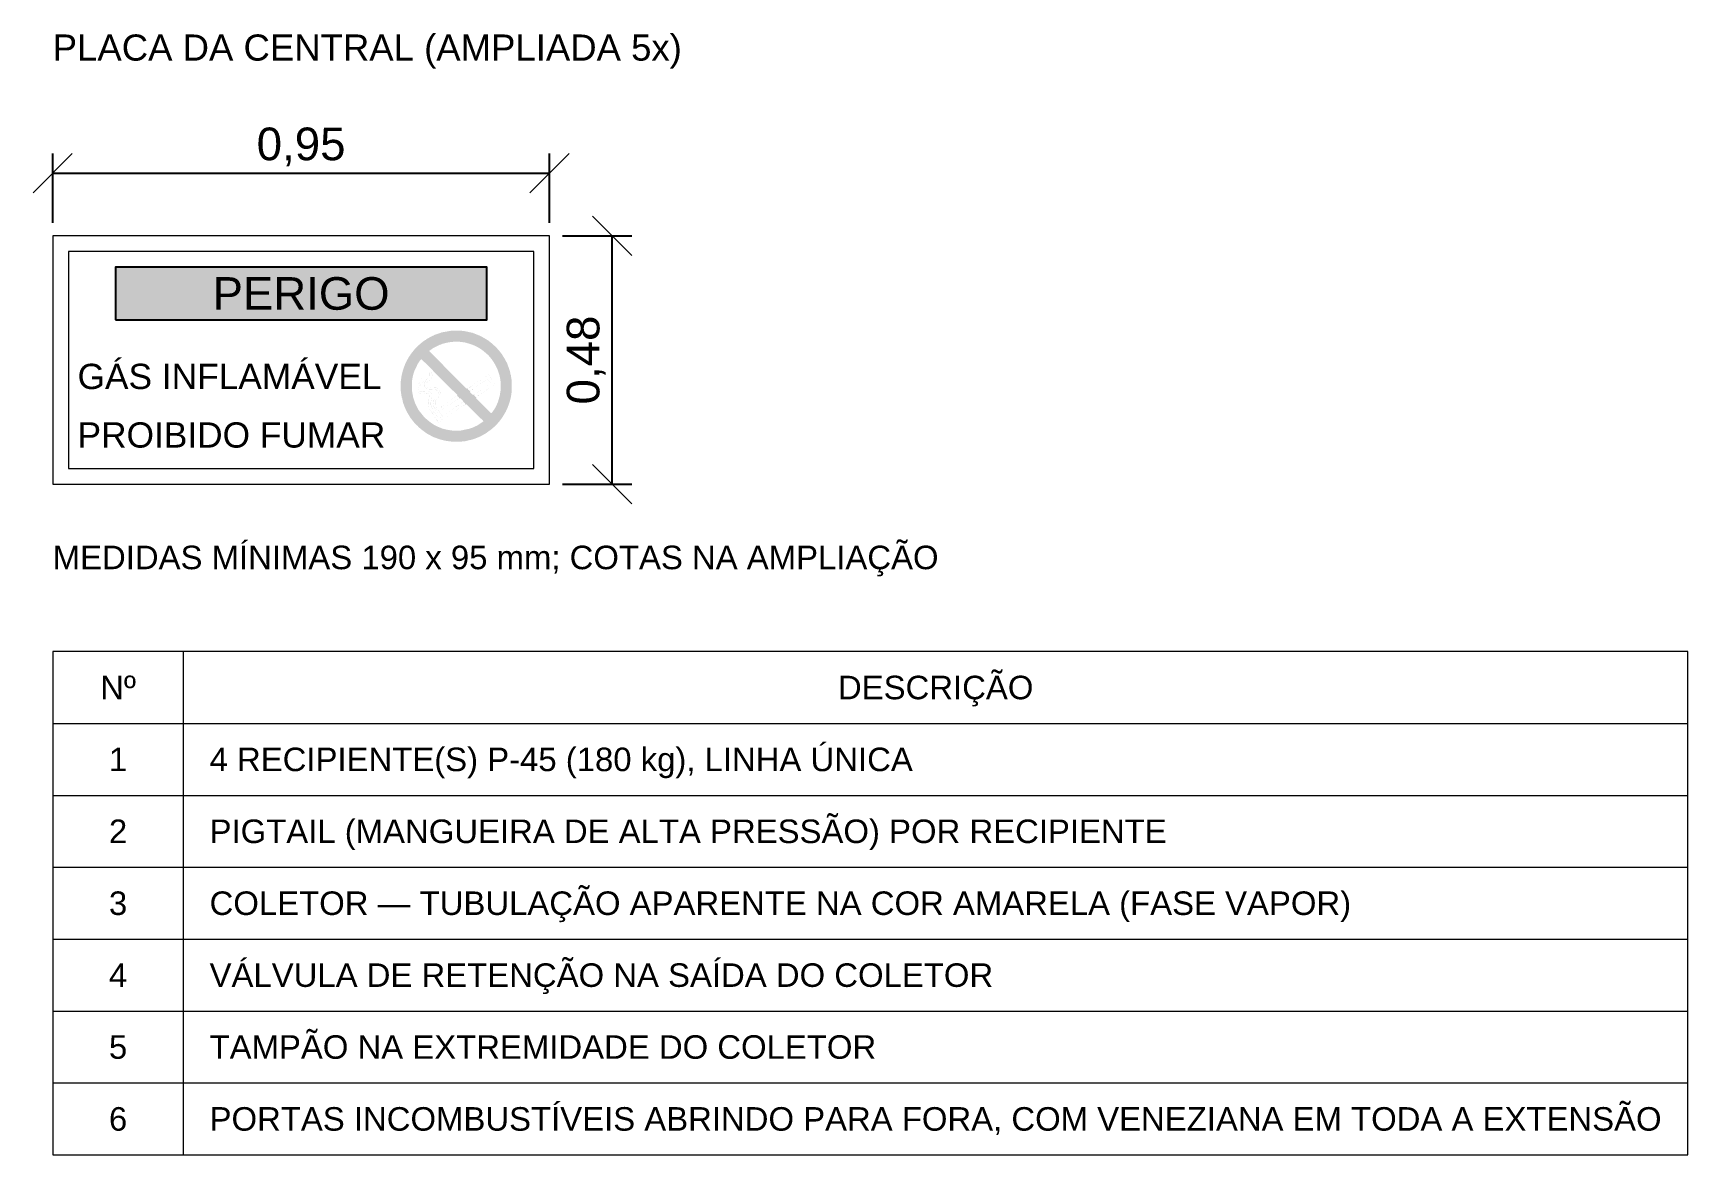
# Model space of a CAD drawing. Header units: metres. Extents: x -2 to 241, y -44 to 80.
# Drawn here: x 237.423 to 240.587, y 0.042 to 2.188 of the extents above; entities that cross this region are included whole.
import ezdxf
from ezdxf.enums import TextEntityAlignment as Align

# ---------------------------------------------------------------- set-up
doc = ezdxf.new("R2010")
doc.units = ezdxf.units.M
doc.header["$LTSCALE"] = 0.1
for name, color, linetype, lineweight in [('DETALHE_COTA', 7, 'Continuous', 13), ('DETALHE_HACH', 8, 'Continuous', 9), ('DETALHE_INC', 1, 'Continuous', 25), ('DETALHE_TEXTO', 7, 'Continuous', 13)]:
    doc.layers.add(name, color=color, linetype=linetype, lineweight=lineweight)
doc.styles.add('COSCIP-TEXTO', font='arial.ttf')
doc.dimstyles.new('COSCIP-25', dxfattribs={"dimtxt": 0.0625, "dimasz": 2.5, "dimexe": 0.0375, "dimexo": 0.025, "dimgap": 0.0187, "dimtad": 1, "dimzin": 0, "dimtxsty": 'COSCIP-TEXTO', "dimtsz": 0.0375, "dimcen": 2.5, "dimclrd": 7, "dimclre": 7, "dimclrt": 7, "dimazin": 3, "dimtfac": 1, "dimtmove": 0, "dimatfit": 3})

# ---------------------------------------------------------------- blocks, each defined once
blk = doc.blocks.new('DETV_PICT_PROIB1')
at = {"true_color": 0xd42c14}
h = blk.add_hatch(color=7, dxfattribs=at)
h.dxf.hatch_style = 1
h.paths.add_polyline_path([(-0.0459, 0.448), (0.0369, 0.4486), (0.0685, 0.445), (0.1291, 0.4319), (0.1937, 0.4062), (0.2091, 0.3979), (0.256, 0.3702), (0.2885, 0.3442), (0.3202, 0.3154), (0.3445, 0.2885), (0.3691, 0.2569), (0.3955, 0.2134), (0.4118, 0.1818), (0.434, 0.1186), (0.4375, 0.0975), (0.4408, 0.0896), (0.4484, 0.0395), (0.4482, -0.0435), (0.4412, -0.0909), (0.4309, -0.1304), (0.4155, -0.1739), (0.4005, -0.2069), (0.3697, -0.2582), (0.3469, -0.2885), (0.32, -0.3188), (0.2885, -0.3472), (0.2373, -0.3847), (0.1937, -0.4091), (0.1607, -0.4228), (0.1304, -0.4336), (0.0672, -0.4485), (0.0343, -0.4513), (-0.0395, -0.4512), (-0.0922, -0.4442), (-0.1331, -0.4337), (-0.1818, -0.4164), (-0.2069, -0.4038), (-0.2442, -0.3834), (-0.2846, -0.3532), (-0.3093, -0.332), (-0.3136, -0.3249), (-0.3215, -0.3205), (-0.3451, -0.2951), (-0.3737, -0.2582), (-0.4045, -0.2067), (-0.4234, -0.1647), (-0.4353, -0.1304), (-0.4415, -0.0988), (-0.4452, -0.0909), (-0.452, -0.0435), (-0.4525, 0.0382), (-0.4449, 0.0883), (-0.4348, 0.1289), (-0.4155, 0.1818), (-0.3993, 0.2134), (-0.381, 0.2451), (-0.3755, 0.249), (-0.3718, 0.2582), (-0.3412, 0.2967), (-0.3083, 0.3302), (-0.2767, 0.3571), (-0.2556, 0.3723), (-0.249, 0.3747), (-0.2437, 0.3803), (-0.1999, 0.4045), (-0.1858, 0.4099), (-0.1818, 0.4135), (-0.1186, 0.4355)])
h.paths.add_polyline_path([(-0.2859, 0.2175), (-0.2949, 0.2095), (-0.3136, 0.1818), (-0.3433, 0.1186), (-0.3527, 0.087), (-0.3592, 0.0553), (-0.3621, 0.0264), (-0.3619, -0.0343), (-0.3523, -0.0896), (-0.3333, -0.1462), (-0.3092, -0.1937), (-0.2584, -0.2569), (-0.2083, -0.2978), (-0.1805, -0.3161), (-0.1515, -0.3304), (-0.1173, -0.3447), (-0.0804, -0.3542), (-0.0316, -0.3621), (0.0343, -0.3614), (0.1028, -0.3472), (0.1304, -0.3381), (0.1686, -0.3204), (0.2161, -0.289), (0.217, -0.2859), (0.2144, -0.2806), (0.083, -0.1501), (0.0777, -0.1483), (0.0693, -0.1515), (0.0713, -0.1449), (0.0683, -0.1423), (0.0672, -0.1344), (0.0619, -0.1339), (0.0553, -0.1295), (0.0504, -0.1318), (0.054, -0.1278), (0.0548, -0.1212), (0.0316, -0.0983), (0.0211, -0.1004), (0.0215, -0.0949), (0.0153, -0.087), (0.0031, -0.0804), (0.0058, -0.0764), (0.0053, -0.071), (-0.0992, 0.0316), (-0.2486, 0.1831)], flags=16)
h.paths.add_polyline_path([(-0.0369, 0.3585), (-0.0791, 0.3517), (-0.1186, 0.3416), (-0.1225, 0.3384), (-0.1383, 0.3334), (-0.1889, 0.3083), (-0.2199, 0.2859), (-0.2204, 0.2819), (0.0743, -0.0145), (0.083, -0.0217), (0.0949, -0.019), (0.0922, -0.0264), (0.0988, -0.0335), (0.1034, -0.0343), (0.1041, -0.0396), (0.113, -0.0382), (0.1082, -0.0474), (0.127, -0.0672), (0.1344, -0.0719), (0.1466, -0.0672), (0.1411, -0.0751), (0.1517, -0.083), (0.1542, -0.0886), (0.1625, -0.0883), (0.1586, -0.0949), (0.159, -0.0988), (0.2793, -0.2197), (0.2846, -0.2202), (0.3083, -0.1871), (0.3215, -0.1633), (0.3363, -0.1291), (0.3504, -0.0817), (0.3581, -0.0343), (0.3583, 0.029), (0.3554, 0.0553), (0.3483, 0.0896), (0.3331, 0.1344), (0.3132, 0.1752), (0.2847, 0.2187), (0.2569, 0.2516), (0.2069, 0.2937), (0.1686, 0.3171), (0.1304, 0.335), (0.0738, 0.3524), (0.025, 0.3592)], flags=16)
h.paths.add_polyline_path([(-0.2277, -0.0132), (-0.1647, -0.0116), (-0.1616, -0.0132), (-0.2121, -0.0148)])
h.paths.add_polyline_path([(-0.2301, -0.0303), (-0.1871, -0.0291), (-0.1822, -0.0303), (-0.2148, -0.032)])
h.paths.add_polyline_path([(-0.2281, -0.1238), (-0.2263, -0.1318), (-0.2279, -0.157), (-0.2295, -0.1528)])
h.paths.add_polyline_path([(-0.2109, -0.1238), (-0.2092, -0.1238), (-0.2095, -0.1572), (-0.2117, -0.1528)])
h.paths.add_polyline_path([(-0.2161, 0.108), (-0.2147, 0.0909), (-0.2161, 0.0749), (-0.2182, 0.1054)])
h.paths.add_polyline_path([(-0.1992, 0.1041), (-0.197, 0.087), (-0.1989, 0.0755), (-0.2005, 0.0988)])
h.paths.add_polyline_path([(-0.1703, -0.1318), (-0.1696, -0.1331), (-0.17, -0.153), (-0.1726, -0.1476)])
h.paths.add_polyline_path([(-0.2707, -0.0435), (-0.2569, -0.0432), (-0.2533, -0.0435), (-0.2609, -0.0466), (-0.2714, -0.0456)])
h.paths.add_polyline_path([(0.115, -0.004), (0.118, -0.0053), (0.1133, -0.0092), (0.1067, -0.0133), (0.1022, -0.0132)])
h.paths.add_polyline_path([(-0.1629, -0.2754), (-0.1591, -0.2754), (-0.1521, -0.2859), (-0.1528, -0.2893)])
h.paths.add_polyline_path([(-0.298, 0.0053), (-0.2825, 0.0171), (-0.2951, 0.0062), (-0.3017, -0.0025)])
h.paths.add_polyline_path([(-0.2703, -0.0632), (-0.2622, -0.0605), (-0.2526, -0.0619)])
h.paths.add_polyline_path([(-0.2391, -0.0567), (-0.2338, -0.0593), (-0.2486, -0.0593), (-0.2464, -0.0569)])
h.paths.add_polyline_path([(-0.1247, -0.166), (-0.1217, -0.166), (-0.1247, -0.1713), (-0.1199, -0.1804), (-0.1269, -0.1713)])
h.paths.add_polyline_path([(-0.1889, -0.1344), (-0.1869, -0.1423), (-0.1884, -0.1508), (-0.1898, -0.1449)])
h.paths.add_polyline_path([(-0.2598, 0.0119), (-0.2584, 0.0079), (-0.2582, -0.0039), (-0.2611, 0)])
h.paths.add_polyline_path([(0.1269, -0.025), (0.1375, -0.0224), (0.1304, -0.0282), (0.1259, -0.029)])
h.paths.add_polyline_path([(-0.1799, -0.0303), (-0.166, -0.0295), (-0.1641, -0.0316)])
h.paths.add_polyline_path([(-0.1856, -0.1146), (-0.1838, -0.1146), (-0.1833, -0.1186), (-0.1839, -0.1265), (-0.1858, -0.1273)])
h.paths.add_polyline_path([(0.1815, -0.0738), (0.1836, -0.0751), (0.171, -0.083), (0.1742, -0.0777)])
h.paths.add_polyline_path([(-0.2971, -0.0606), (-0.2938, -0.0603), (-0.2801, -0.0632), (-0.2964, -0.0634)])
h.paths.add_polyline_path([(-0.2176, -0.0738), (-0.2151, -0.0777), (-0.2161, -0.0887), (-0.2174, -0.0881)])
h.paths.add_polyline_path([(-0.1679, -0.1173), (-0.166, -0.1162), (-0.1657, -0.1225), (-0.1686, -0.1298)])
h.paths.add_polyline_path([(-0.2012, -0.2174), (-0.1989, -0.2173), (-0.1924, -0.2308), (-0.1976, -0.2251)])
h.paths.add_polyline_path([(0.2418, 0.0817), (0.2525, 0.087), (0.2383, 0.0777)])
h.paths.add_polyline_path([(-0.1681, -0.2306), (-0.1581, -0.2423), (-0.1581, -0.2447), (-0.1634, -0.2398)])
h.paths.add_polyline_path([(0.0098, -0.1054), (0.0134, -0.1054), (0.0081, -0.1107), (0.004, -0.1115)])
h.paths.add_polyline_path([(-0.2062, -0.108), (-0.2053, -0.1173), (-0.2069, -0.1208), (-0.2079, -0.112)])
h.paths.add_polyline_path([(-0.1331, -0.0487), (-0.1304, -0.052), (-0.1318, -0.061), (-0.1329, -0.058)])
h.paths.add_polyline_path([(-0.1505, -0.0514), (-0.1489, -0.051), (-0.1476, -0.0553), (-0.1502, -0.0624)])
h.paths.add_polyline_path([(-0.2374, 0.0329), (-0.2369, 0.0303), (-0.2406, 0.0264), (-0.2424, 0.0195), (-0.2436, 0.0237)])
h.paths.add_polyline_path([(-0.171, -0.1818), (-0.1617, -0.1752), (-0.1624, -0.1779)])
h.paths.add_polyline_path([(0.0443, -0.1344), (0.048, -0.1344), (0.0381, -0.141), (0.0387, -0.1383)])
h.paths.add_polyline_path([(-0.2253, -0.108), (-0.2234, -0.108), (-0.224, -0.1191), (-0.2254, -0.1186)])
h.paths.add_polyline_path([(-0.2569, 0.0382), (-0.2509, 0.0435), (-0.2556, 0.0334)])
h.paths.add_polyline_path([(0.0637, -0.1528), (0.068, -0.1528), (0.0615, -0.1581), (0.058, -0.1584)])
h.paths.add_polyline_path([(-0.2246, -0.1607), (-0.2221, -0.1634), (-0.224, -0.1695), (-0.2255, -0.1673)])
h.paths.add_polyline_path([(-0.0025, -0.166), (0.0012, -0.166), (-0.0092, -0.1722), (-0.0081, -0.17)])
h.paths.add_polyline_path([(-0.2093, 0.1133), (-0.2024, 0.1146), (-0.2016, 0.109)])
h.paths.add_polyline_path([(-0.241, 0.0553), (-0.2379, 0.054), (-0.2451, 0.0491), (-0.2453, 0.0514)])
h.paths.add_polyline_path([(-0.1584, -0.0158), (-0.1536, -0.0158), (-0.1495, -0.0198), (-0.1568, -0.0183)])
h.paths.add_polyline_path([(-0.1477, -0.0909), (-0.1456, -0.0909), (-0.1502, -0.0979), (-0.1536, -0.0988)])
h.paths.add_polyline_path([(-0.3046, 0.0237), (-0.3023, 0.0237), (-0.3055, 0.0184), (-0.3096, 0.0179)])
h.paths.add_polyline_path([(-0.1285, -0.224), (-0.1225, -0.2292), (-0.1225, -0.2332), (-0.1281, -0.2266)])
h.paths.add_polyline_path([(0.2467, -0.0303), (0.2499, -0.0303), (0.2429, -0.0356), (0.2391, -0.0356)])
h.paths.add_polyline_path([(-0.0192, -0.1265), (-0.01, -0.1212), (-0.0151, -0.1265)])
h.paths.add_polyline_path([(-0.1859, -0.1594), (-0.1845, -0.1589), (-0.1834, -0.1634), (-0.1845, -0.1678)])
h.paths.add_polyline_path([(-0.2504, -0.0171), (-0.2427, -0.0224), (-0.2424, -0.0241), (-0.2456, -0.0237)])
h.paths.add_polyline_path([(0.173, 0.0356), (0.1767, 0.0356), (0.1673, 0.0298), (0.1678, 0.0316)])
h.paths.add_polyline_path([(0.0146, -0.1542), (0.0184, -0.1542), (0.0119, -0.1595), (0.0086, -0.1594)])
h.paths.add_polyline_path([(-0.2213, -0.1033), (-0.22, -0.0936), (-0.219, -0.0975)])
h.paths.add_polyline_path([(-0.119, -0.1621), (-0.1104, -0.1581), (-0.1186, -0.1643)])
h.paths.add_polyline_path([(0.2552, 0.0079), (0.2588, 0.0079), (0.2486, 0.0026), (0.253, 0.0054)])
h.paths.add_polyline_path([(0.198, 0.0211), (0.2009, 0.0211), (0.1944, 0.0158), (0.1911, 0.0158)])
h.paths.add_polyline_path([(-0.0407, -0.224), (-0.0313, -0.22), (-0.0408, -0.2257)])
h.paths.add_polyline_path([(-0.2227, 0.0454), (-0.2138, 0.0487), (-0.2239, 0.0435)])
h.paths.add_polyline_path([(-0.1669, -0.1937), (-0.1648, -0.195), (-0.17, -0.2005), (-0.17, -0.1968)])
h.paths.add_polyline_path([(-0.1344, -0.2503), (-0.1291, -0.255), (-0.1291, -0.2578), (-0.134, -0.253)])
h.paths.add_polyline_path([(0.1499, 0.0198), (0.1537, 0.0198), (0.1449, 0.0145), (0.1449, 0.0158)])
h.paths.add_polyline_path([(0.2052, -0.058), (0.2081, -0.058), (0.2024, -0.0632), (0.1991, -0.0632)])
h.paths.add_polyline_path([(-0.0436, -0.1937), (-0.0405, -0.1937), (-0.0495, -0.1989), (-0.0457, -0.1963)])
h.paths.add_polyline_path([(-0.1903, -0.2095), (-0.1875, -0.2095), (-0.1884, -0.2119), (-0.1957, -0.2148)])
h.paths.add_polyline_path([(-0.203, -0.0949), (-0.2012, -0.0949), (-0.2029, -0.1033), (-0.2038, -0.0988)])
h.paths.add_polyline_path([(0.2321, 0.0751), (0.2358, 0.0751), (0.226, 0.0698), (0.2292, 0.072)])
h.paths.add_polyline_path([(-0.1676, -0.1568), (-0.1659, -0.1581), (-0.166, -0.1641), (-0.1679, -0.1634)])
h.paths.add_polyline_path([(-0.0885, -0.1726), (-0.0798, -0.1686), (-0.089, -0.1739)])
h.paths.add_polyline_path([(-0.0661, -0.1265), (-0.0582, -0.1225), (-0.0666, -0.1278)])
h.paths.add_polyline_path([(-0.2425, 0.0079), (-0.2411, 0.0058), (-0.2411, -0.0001), (-0.2434, 0.0026)])
h.paths.add_polyline_path([(-0.2944, -0.0435), (-0.2885, -0.0434), (-0.2862, -0.0448), (-0.2925, -0.0456)])
h.paths.add_polyline_path([(-0.0195, -0.0949), (-0.0163, -0.0949), (-0.0243, -0.1001), (-0.0241, -0.0988)])
h.paths.add_polyline_path([(-0.2603, 0.029), (-0.2585, 0.0277), (-0.2596, 0.0213), (-0.2611, 0.025)])
h.paths.add_polyline_path([(-0.2113, -0.0527), (-0.2055, -0.0569), (-0.2042, -0.0611), (-0.2055, -0.0602)])
h.paths.add_polyline_path([(-0.1999, -0.0725), (-0.1979, -0.0725), (-0.1989, -0.0851)])
h.paths.add_polyline_path([(-0.21, -0.1989), (-0.2069, -0.2033), (-0.2032, -0.2042), (-0.2041, -0.2055), (-0.2095, -0.2025)])
h.paths.add_polyline_path([(-0.0956, -0.1462), (-0.088, -0.1436), (-0.0962, -0.148)])
h.paths.add_polyline_path([(-0.3008, 0.0264), (-0.2946, 0.0316), (-0.2978, 0.0267)])
h.paths.add_polyline_path([(-0.1503, -0.2912), (-0.1459, -0.2951), (-0.1474, -0.2964), (-0.1503, -0.2951)])
h.paths.add_polyline_path([(-0.2279, -0.0435), (-0.2227, -0.0433), (-0.2214, -0.0448), (-0.2266, -0.0456)])
h.paths.add_polyline_path([(-0.1365, -0.0382), (-0.134, -0.0395), (-0.1344, -0.0448), (-0.1361, -0.0422)])
h.paths.add_polyline_path([(-0.1152, -0.1884), (-0.1133, -0.1875), (-0.1097, -0.1884), (-0.1133, -0.191)])
h.paths.add_polyline_path([(-0.231, -0.0606), (-0.2266, -0.0613), (-0.2256, -0.0632), (-0.2299, -0.0632)])
h.paths.add_polyline_path([(-0.2038, -0.1726), (-0.2016, -0.1728), (-0.2016, -0.1784), (-0.2034, -0.1765)])
h.paths.add_polyline_path([(-0.24, -0.0264), (-0.2358, -0.0254), (-0.234, -0.0277), (-0.2385, -0.0278)])
h.paths.add_polyline_path([(0.2344, 0.0461), (0.2376, 0.0461), (0.2332, 0.0427), (0.2323, 0.0435)])
h.paths.add_polyline_path([(-0.0567, -0.2043), (-0.0527, -0.2008), (-0.0516, -0.2016)])
h.paths.add_polyline_path([(-0.3071, -0.0092), (-0.3041, -0.0053), (-0.3057, -0.0107)])
h.paths.add_polyline_path([(-0.2072, -0.1607), (-0.2055, -0.1608), (-0.2055, -0.1668), (-0.2073, -0.166)])
h.paths.add_polyline_path([(-0.0247, -0.1818), (-0.0165, -0.1779), (-0.0251, -0.1831)])
h.paths.add_polyline_path([(0.1963, 0.0483), (0.1989, 0.0521), (0.2007, 0.0514)])
h.paths.add_polyline_path([(-0.1534, -0.0659), (-0.1518, -0.0685), (-0.1542, -0.0714), (-0.1542, -0.0672)])
h.paths.add_polyline_path([(-0.1818, -0.1713), (-0.1798, -0.1726), (-0.1792, -0.1768), (-0.1818, -0.1753)])
h.paths.add_polyline_path([(0.1337, 0.0079), (0.1408, 0.0119), (0.1331, 0.0066)])
h.paths.add_polyline_path([(-0.0753, -0.2451), (-0.0719, -0.2464), (-0.0734, -0.249), (-0.0751, -0.248)])
h.paths.add_polyline_path([(-0.2214, -0.1752), (-0.219, -0.1752), (-0.22, -0.1797), (-0.2213, -0.1788)])
h.paths.add_polyline_path([(-0.1107, -0.2734), (-0.108, -0.2695), (-0.1067, -0.2697)])
h.paths.add_polyline_path([(-0.1069, -0.1845), (-0.1041, -0.1834), (-0.1021, -0.1845), (-0.1054, -0.1864)])
h.paths.add_polyline_path([(-0.271, 0.0408), (-0.2687, 0.0408), (-0.2701, 0.0362), (-0.271, 0.0382)])
h.paths.add_polyline_path([(-0.2402, -0.0408), (-0.2345, -0.0399), (-0.2328, -0.0408), (-0.2372, -0.0422)])
h.paths.add_polyline_path([(-0.2003, -0.1818), (-0.1976, -0.1819), (-0.1976, -0.1857), (-0.1989, -0.1855)])
h.paths.add_polyline_path([(-0.1459, -0.2003), (-0.1436, -0.1999), (-0.1419, -0.2029), (-0.1446, -0.2029)])
h.paths.add_polyline_path([(0.2206, -0.0487), (0.224, -0.0457), (0.2258, -0.0461)])
h.paths.add_polyline_path([(-0.1798, -0.2121), (-0.1777, -0.2134), (-0.1779, -0.2173), (-0.1797, -0.2161)])
h.paths.add_polyline_path([(0.1963, -0.0345), (0.1989, -0.0309), (0.2003, -0.0316)])
h.paths.add_polyline_path([(0.2859, 0.0567), (0.2885, 0.0556), (0.2885, 0.0523), (0.286, 0.054)])
h.paths.add_polyline_path([(-0.1634, -0.1094), (-0.1615, -0.1094), (-0.1634, -0.1141), (-0.1645, -0.1133)])
h.paths.add_polyline_path([(-0.1398, -0.0777), (-0.1381, -0.0791), (-0.1397, -0.0825), (-0.141, -0.0817)])
h.paths.add_polyline_path([(-0.1363, -0.0698), (-0.1344, -0.0713), (-0.1357, -0.0745), (-0.137, -0.0725)])
h.paths.add_polyline_path([(-0.0839, -0.2213), (-0.0812, -0.2213), (-0.0817, -0.2236), (-0.0848, -0.224)])
h.paths.add_polyline_path([(-0.0306, -0.1331), (-0.0277, -0.1322), (-0.0266, -0.1331), (-0.0303, -0.1354)])
h.paths.add_polyline_path([(-0.3063, -0.0277), (-0.3043, -0.0284), (-0.3043, -0.0325), (-0.3064, -0.0303)])
h.paths.add_polyline_path([(0.2606, 0.0474), (0.2627, 0.0461), (0.2635, 0.0423), (0.2609, 0.0444)])
h.paths.add_polyline_path([(-0.2292, 0.0619), (-0.2246, 0.0646), (-0.2255, 0.0619)])
h.paths.add_polyline_path([(-0.2019, 0.0685), (-0.201, 0.0672), (-0.2029, 0.0625), (-0.2035, 0.0659)])
h.paths.add_polyline_path([(-0.1189, -0.1818), (-0.1168, -0.1831), (-0.1173, -0.1864), (-0.1186, -0.1855)])
h.paths.add_polyline_path([(0.1776, -0.0461), (0.1805, -0.0431), (0.1824, -0.0435)])
h.paths.add_polyline_path([(-0.0313, -0.2187), (-0.0269, -0.2161), (-0.0303, -0.2193)])
h.paths.add_polyline_path([(-0.2576, -0.0053), (-0.2556, -0.0063), (-0.2556, -0.0109), (-0.257, -0.0092)])
h.paths.add_polyline_path([(-0.1327, -0.2859), (-0.1327, -0.2885), (-0.1357, -0.2892), (-0.1351, -0.2872)])
h.paths.add_polyline_path([(-0.1403, -0.2069), (-0.1383, -0.2071), (-0.1383, -0.2105), (-0.141, -0.2096)])
h.paths.add_polyline_path([(0.0171, -0.1865), (0.0211, -0.1833), (0.0213, -0.1845)])
h.paths.add_polyline_path([(0.2712, 0.0316), (0.274, 0.0299), (0.274, 0.0264), (0.2725, 0.0277)])
h.paths.add_polyline_path([(-0.0013, -0.1158), (0, -0.1128), (0.0026, -0.1122)])
h.paths.add_polyline_path([(-0.1861, -0.2082), (-0.1834, -0.2069), (-0.1818, -0.2101)])
h.paths.add_polyline_path([(-0.1819, -0.1054), (-0.1799, -0.1054), (-0.1805, -0.1095), (-0.1818, -0.1089)])
h.paths.add_polyline_path([(0.278, 0.0685), (0.2807, 0.0672), (0.2806, 0.0641), (0.2784, 0.0659)])
h.paths.add_polyline_path([(-0.0652, -0.1568), (-0.0615, -0.1568), (-0.0655, -0.1581)])
h.paths.add_polyline_path([(0.0264, -0.1481), (0.0303, -0.1452), (0.031, -0.1462)])
h.paths.add_polyline_path([(-0.1634, -0.0329), (-0.1598, -0.0343), (-0.1594, -0.0367), (-0.1621, -0.0356)])
h.paths.add_polyline_path([(-0.087, -0.2298), (-0.0856, -0.226), (-0.0848, -0.2306)])
h.paths.add_polyline_path([(-0.2188, -0.0474), (-0.2161, -0.0476), (-0.2145, -0.0501), (-0.2174, -0.0498)])
h.paths.add_polyline_path([(0.1549, 0.0224), (0.1593, 0.0237), (0.1544, 0.0211)])
h.paths.add_polyline_path([(0.2345, -0.0399), (0.2389, -0.0369), (0.2373, -0.0395)])
h.paths.add_polyline_path([(0.0564, -0.1594), (0.0557, -0.1621), (0.0524, -0.1621), (0.054, -0.16)])
h.paths.add_polyline_path([(-0.2791, 0.0659), (-0.2747, 0.0672), (-0.28, 0.0646)])
h.paths.add_polyline_path([(-0.2829, -0.0461), (-0.2806, -0.0461), (-0.277, -0.0474), (-0.2806, -0.0482)])
h.paths.add_polyline_path([(-0.2148, 0.1084), (-0.2108, 0.1115), (-0.2103, 0.1107)])
h.paths.add_polyline_path([(0.2516, -0.0284), (0.2556, -0.0252), (0.2558, -0.0264)])
h.paths.add_polyline_path([(-0.314, -0.0501), (-0.3113, -0.0501), (-0.3101, -0.0527), (-0.3123, -0.0527)])
h.paths.add_polyline_path([(-0.1373, -0.2121), (-0.1349, -0.2121), (-0.1344, -0.2151), (-0.1361, -0.2148)])
h.paths.add_polyline_path([(0.3093, 0.0119), (0.3128, 0.0119), (0.3085, 0.0105)])
h.paths.add_polyline_path([(-0.2176, -0.1858), (-0.2154, -0.1858), (-0.2161, -0.1893), (-0.2174, -0.1878)])
h.paths.add_polyline_path([(0.2215, 0.0369), (0.224, 0.0376), (0.2254, 0.0369), (0.2213, 0.0343)])
h.paths.add_polyline_path([(-0.2984, -0.0395), (-0.2964, -0.0396), (-0.2953, -0.0422), (-0.2983, -0.0422)])
h.paths.add_polyline_path([(-0.0534, -0.1489), (-0.0501, -0.1477), (-0.0498, -0.1489), (-0.0527, -0.1509)])
h.paths.add_polyline_path([(-0.1569, -0.2477), (-0.1542, -0.2484), (-0.1542, -0.2508), (-0.1563, -0.2503)])
h.paths.add_polyline_path([(-0.1405, -0.0316), (-0.1382, -0.0316), (-0.1383, -0.0354), (-0.1397, -0.0343)])
h.paths.add_polyline_path([(-0.1746, -0.2569), (-0.1726, -0.2569), (-0.1726, -0.2608), (-0.1739, -0.2597)])
h.paths.add_polyline_path([(-0.1545, -0.0422), (-0.1521, -0.0435), (-0.1528, -0.0466), (-0.1543, -0.0448)])
h.paths.add_polyline_path([(0.0004, -0.1963), (0.0026, -0.1956), (0.004, -0.1963), (0.0013, -0.1984)])
h.paths.add_polyline_path([(0.0311, -0.1449), (0.0356, -0.1417), (0.0365, -0.1423)])
h.paths.add_polyline_path([(0.1845, 0.0416), (0.1884, 0.0442), (0.189, 0.0435)])
h.paths.add_polyline_path([(-0.0844, -0.141), (-0.0817, -0.1379), (-0.0813, -0.1397)])
h.paths.add_polyline_path([(-0.1585, -0.0751), (-0.1556, -0.0751), (-0.1581, -0.0772)])
h.paths.add_polyline_path([(0.0119, -0.1902), (0.0145, -0.1875), (0.0159, -0.1884)])
h.paths.add_polyline_path([(-0.0442, -0.112), (-0.0401, -0.1107), (-0.0448, -0.1133)])
h.paths.add_polyline_path([(-0.055, -0.1186), (-0.0527, -0.1178), (-0.0513, -0.1186), (-0.054, -0.1204)])
h.paths.add_polyline_path([(0.2149, 0.0316), (0.2187, 0.0336), (0.22, 0.0341), (0.2188, 0.0316)])
h.paths.add_polyline_path([(-0.0602, -0.2055), (-0.058, -0.205), (-0.0571, -0.2055), (-0.0593, -0.2082)])
h.paths.add_polyline_path([(0.0023, -0.1634), (0.0057, -0.1634), (0.002, -0.1647)])
h.paths.add_polyline_path([(-0.2545, -0.0119), (-0.2516, -0.0138), (-0.2516, -0.0166), (-0.253, -0.0156)])
h.paths.add_polyline_path([(0.2128, 0.0303), (0.2122, 0.0277), (0.2096, 0.0277), (0.21, 0.029)])
h.paths.add_polyline_path([(-0.1583, -0.2161), (-0.1559, -0.2161), (-0.1556, -0.2187), (-0.1581, -0.218)])
h.paths.add_polyline_path([(-0.0026, -0.0852), (0, -0.0823), (0.0011, -0.083)])
h.paths.add_polyline_path([(0.2986, 0.0053), (0.3017, 0.0061), (0.3022, 0.0053), (0.2991, 0.0033)])
h.paths.add_polyline_path([(0.1668, -0.0514), (0.1686, -0.0508), (0.1702, -0.0514), (0.1673, -0.0536)])
h.paths.add_polyline_path([(-0.195, -0.1984), (-0.1937, -0.1951), (-0.1921, -0.1963)])
h.paths.add_polyline_path([(-0.2294, 0.0408), (-0.2266, 0.0416), (-0.2256, 0.0408), (-0.2292, 0.0387)])
h.paths.add_polyline_path([(-0.1783, -0.1792), (-0.1765, -0.1799), (-0.1756, -0.1831), (-0.1779, -0.1822)])
h.paths.add_polyline_path([(-0.2003, -0.2023), (-0.1976, -0.1992), (-0.1969, -0.2003)])
h.paths.add_polyline_path([(-0.2886, 0.0422), (-0.2861, 0.0435), (-0.2885, 0.0396)])
h.paths.add_polyline_path([(-0.0069, -0.1173), (-0.004, -0.1167), (-0.0034, -0.1173), (-0.0066, -0.1193)])
h.paths.add_polyline_path([(0.1916, 0.0474), (0.195, 0.048), (0.1952, 0.0474), (0.191, 0.0452)])
h.paths.add_polyline_path([(0.2286, -0.0422), (0.2306, -0.0414), (0.2323, -0.0422), (0.2292, -0.0441)])
h.paths.add_polyline_path([(-0.2836, 0.0632), (-0.2806, 0.0641), (-0.2801, 0.0632), (-0.2833, 0.0612)])
h.paths.add_polyline_path([(-0.1266, -0.2622), (-0.1246, -0.2622), (-0.1252, -0.2656), (-0.1265, -0.2645)])
h.paths.add_polyline_path([(0.157, -0.0066), (0.1594, -0.0056), (0.1606, -0.0066), (0.1581, -0.0084)])
h.paths.add_polyline_path([(0.2161, -0.0519), (0.22, -0.0491), (0.2203, -0.0501)])
h.paths.add_polyline_path([(-0.1067, -0.2688), (-0.1028, -0.2663), (-0.1023, -0.2675)])
h.paths.add_polyline_path([(-0.0422, -0.143), (-0.0395, -0.1403), (-0.0382, -0.141)])
h.paths.add_polyline_path([(-0.1425, -0.0843), (-0.142, -0.087), (-0.1443, -0.0883), (-0.1439, -0.0856)])
h.paths.add_polyline_path([(-0.1235, -0.2675), (-0.1212, -0.2671), (-0.1208, -0.2701), (-0.1225, -0.2695)])
h.paths.add_polyline_path([(-0.1779, -0.2537), (-0.1765, -0.2513), (-0.1753, -0.2543)])
h.paths.add_polyline_path([(0.1726, -0.0493), (0.1752, -0.0468), (0.1766, -0.0474)])
h.paths.add_polyline_path([(-0.3228, -0.0013), (-0.3226, -0.0053), (-0.3241, -0.0058), (-0.3241, -0.0026)])
h.paths.add_polyline_path([(-0.108, -0.1565), (-0.1054, -0.1537), (-0.1052, -0.1555)])
h.paths.add_polyline_path([(-0.1127, -0.2477), (-0.1107, -0.2475), (-0.1107, -0.2509), (-0.112, -0.2503)])
h.paths.add_polyline_path([(0.1199, -0.0021), (0.1233, 0), (0.1234, -0.0013)])
h.paths.add_polyline_path([(-0.1166, -0.2411), (-0.1146, -0.2416), (-0.1146, -0.2446), (-0.1164, -0.2437)])
h.paths.add_polyline_path([(0.1397, -0.0202), (0.1423, -0.0176), (0.1435, -0.0184)])
h.paths.add_polyline_path([(0.3062, 0.0264), (0.3083, 0.0257), (0.3083, 0.0233), (0.3066, 0.0237)])
h.paths.add_polyline_path([(-0.0474, -0.1469), (-0.0448, -0.1439), (-0.0442, -0.1449)])
h.paths.add_polyline_path([(-0.0109, -0.1726), (-0.0116, -0.1752), (-0.014, -0.1752), (-0.0133, -0.1739)])
h.paths.add_polyline_path([(0.1845, -0.0417), (0.1871, -0.0391), (0.1875, -0.0408)])
h.paths.add_polyline_path([(0.2744, 0.0738), (0.2767, 0.0728), (0.2767, 0.0696), (0.2754, 0.0709)])
h.paths.add_polyline_path([(-0.1325, -0.2174), (-0.1304, -0.2183), (-0.1304, -0.2202), (-0.1326, -0.22)])
h.paths.add_polyline_path([(-0.0797, -0.2398), (-0.0777, -0.2392), (-0.0766, -0.2411), (-0.0777, -0.2423)])
h.paths.add_polyline_path([(0.2582, -0.0241), (0.2596, -0.0217), (0.2614, -0.0224)])
h.paths.add_polyline_path([(0.264, 0.0422), (0.2661, 0.0409), (0.2668, 0.0382), (0.2648, 0.0391)])
h.paths.add_polyline_path([(0.2665, 0.0843), (0.2688, 0.0844), (0.2689, 0.0817), (0.2675, 0.082)])
h.paths.add_polyline_path([(0.1449, -0.0165), (0.1476, -0.014), (0.1489, -0.0145)])
h.paths.add_polyline_path([(-0.3048, -0.058), (-0.303, -0.0572), (-0.3012, -0.0593), (-0.303, -0.0596)])
h.paths.add_polyline_path([(0.2042, 0.0231), (0.2055, 0.0258), (0.2071, 0.025)])
h.paths.add_polyline_path([(-0.1909, -0.2332), (-0.1883, -0.2332), (-0.1884, -0.2363), (-0.1897, -0.2358)])
h.paths.add_polyline_path([(0.1692, 0.0013), (0.1713, 0.002), (0.1728, 0.0013), (0.17, -0.0004)])
h.paths.add_polyline_path([(0.2556, 0.0888), (0.2569, 0.0914), (0.2584, 0.0909)])
h.paths.add_polyline_path([(-0.0132, -0.0931), (-0.0119, -0.0903), (-0.0105, -0.0909)])
h.paths.add_polyline_path([(0.1915, -0.0356), (0.1937, -0.0352), (0.1948, -0.0356), (0.1924, -0.0376)])
h.paths.add_polyline_path([(-0.1665, -0.2688), (-0.1647, -0.2691), (-0.1647, -0.2725), (-0.1661, -0.2714)])
h.paths.add_polyline_path([(-0.2744, 0.0316), (-0.2724, 0.0316), (-0.2727, 0.029), (-0.2744, 0.029)])
h.paths.add_polyline_path([(0.287, -0.0026), (0.2899, -0.0019), (0.2904, -0.0026), (0.2872, -0.0044)])
h.paths.add_polyline_path([(-0.2702, 0.0646), (-0.2687, 0.0646), (-0.2688, 0.0609), (-0.2701, 0.0612)])
h.paths.add_polyline_path([(-0.2781, 0.025), (-0.2763, 0.0237), (-0.278, 0.0217), (-0.2788, 0.0224)])
h.paths.add_polyline_path([(-0.1173, -0.2763), (-0.1173, -0.2735), (-0.1149, -0.2754)])
h.paths.add_polyline_path([(-0.2343, 0.0369), (-0.2319, 0.0376), (-0.2316, 0.0369), (-0.2345, 0.0344)])
h.paths.add_polyline_path([(0.1265, 0.004), (0.1291, 0.0045), (0.1302, 0.004), (0.1278, 0.0023)])
h.paths.add_polyline_path([(0.2514, 0.0567), (0.2543, 0.0568), (0.2544, 0.0553), (0.2516, 0.0549)])
h.paths.add_polyline_path([(0.1805, 0.0075), (0.1831, 0.01), (0.1842, 0.0092)])
h.paths.add_polyline_path([(-0.0371, -0.1383), (-0.0333, -0.137), (-0.0375, -0.1397)])
h.paths.add_polyline_path([(-0.1621, -0.0817), (-0.1596, -0.0791), (-0.1607, -0.0819)])
h.paths.add_polyline_path([(0.2714, 0.076), (0.2727, 0.0782), (0.274, 0.075)])
h.paths.add_polyline_path([(-0.0079, -0.087), (-0.0053, -0.0864), (-0.0045, -0.087), (-0.0066, -0.0887)])
h.paths.add_polyline_path([(-0.1766, -0.0975), (-0.1759, -0.1001), (-0.1779, -0.1009), (-0.1781, -0.0988)])
h.paths.add_polyline_path([(0.1212, -0.0321), (0.1238, -0.0298), (0.1252, -0.0303)])
h.paths.add_polyline_path([(-0.1634, -0.1707), (-0.162, -0.1686), (-0.1621, -0.1724)])
h.paths.add_polyline_path([(-0.0837, -0.2332), (-0.0817, -0.2327), (-0.0817, -0.2357), (-0.083, -0.2351)])
h.paths.add_polyline_path([(0.2121, -0.0559), (0.2134, -0.053), (0.2145, -0.054)])
h.paths.add_polyline_path([(-0.2038, -0.0619), (-0.2016, -0.063), (-0.2016, -0.0657), (-0.2029, -0.0649)])
h.paths.add_polyline_path([(-0.1206, -0.2358), (-0.1186, -0.2358), (-0.1186, -0.2387), (-0.1199, -0.2379)])
h.paths.add_polyline_path([(0.2569, 0.0507), (0.2582, 0.0525), (0.2593, 0.0501)])
h.paths.add_polyline_path([(-0.1607, -0.1911), (-0.1581, -0.189), (-0.1579, -0.191)])
h.paths.add_polyline_path([(-0.0721, -0.2134), (-0.0698, -0.2131), (-0.0693, -0.2134), (-0.0711, -0.2154)])
h.paths.add_polyline_path([(-0.172, -0.2253), (-0.1703, -0.2253), (-0.17, -0.228), (-0.1713, -0.2279)])
h.paths.add_polyline_path([(-0.0382, -0.1916), (-0.0351, -0.1897), (-0.0352, -0.191)])
h.paths.add_polyline_path([(-0.1592, -0.0369), (-0.1568, -0.0376), (-0.1568, -0.0401), (-0.1581, -0.0392)])
h.paths.add_polyline_path([(-0.0316, -0.1874), (-0.0303, -0.1853), (-0.0285, -0.1858)])
h.paths.add_polyline_path([(0.0303, -0.1783), (0.0316, -0.1757), (0.0329, -0.1765)])
h.paths.add_polyline_path([(-0.1521, -0.1884), (-0.1502, -0.1888), (-0.1502, -0.1918), (-0.1515, -0.1906)])
h.paths.add_polyline_path([(0.2941, 0.0435), (0.2964, 0.0438), (0.2964, 0.0415), (0.2951, 0.0417)])
h.paths.add_polyline_path([(0.2826, 0.0619), (0.2846, 0.061), (0.2846, 0.0585), (0.2831, 0.0593)])
h.paths.add_polyline_path([(-0.072, -0.1304), (-0.0698, -0.1294), (-0.0691, -0.1304), (-0.0711, -0.1321)])
h.paths.add_polyline_path([(0.22, -0.0176), (0.2227, -0.0156), (0.2227, -0.0171)])
h.paths.add_polyline_path([(0.0474, -0.1662), (0.0487, -0.164), (0.0503, -0.1647)])
h.paths.add_polyline_path([(-0.3083, -0.0556), (-0.3096, -0.0533), (-0.3062, -0.0553)])
h.paths.add_polyline_path([(-0.3017, -0.0366), (-0.3017, -0.0336), (-0.3004, -0.0367)])
h.paths.add_polyline_path([(-0.0712, -0.1607), (-0.0698, -0.1601), (-0.068, -0.1607), (-0.0698, -0.1623)])
h.paths.add_polyline_path([(-0.2349, -0.0079), (-0.2332, -0.0075), (-0.2317, -0.0092), (-0.2332, -0.0098)])
h.paths.add_polyline_path([(0.2135, 0.0619), (0.217, 0.0632), (0.217, 0.0619)])
h.paths.add_polyline_path([(-0.3176, -0.0448), (-0.3159, -0.0448), (-0.3149, -0.0478), (-0.3162, -0.0477)])
h.paths.add_polyline_path([(0.2437, 0), (0.2464, 0.0007), (0.2468, 0), (0.2451, -0.0015)])
h.paths.add_polyline_path([(-0.1381, -0.2464), (-0.137, -0.244), (-0.1364, -0.2464)])
h.paths.add_polyline_path([(-0.1438, -0.0264), (-0.1423, -0.0262), (-0.1414, -0.029), (-0.1427, -0.029)])
h.paths.add_polyline_path([(-0.046, -0.2279), (-0.0435, -0.2275), (-0.043, -0.2279), (-0.0448, -0.2295)])
h.paths.add_polyline_path([(0.268, 0.0356), (0.2701, 0.0344), (0.2701, 0.0321), (0.2688, 0.0332)])
h.paths.add_polyline_path([(-0.1541, -0.2227), (-0.1523, -0.2213), (-0.1528, -0.224)])
h.paths.add_polyline_path([(0.2134, -0.0215), (0.2148, -0.0195), (0.2167, -0.0198)])
h.paths.add_polyline_path([(-0.0671, -0.2095), (-0.0652, -0.2095), (-0.0649, -0.2108), (-0.0672, -0.2116)])
h.paths.add_polyline_path([(-0.0777, -0.166), (-0.0745, -0.1647), (-0.0747, -0.166)])
h.paths.add_polyline_path([(-0.1869, -0.2398), (-0.1846, -0.2398), (-0.1845, -0.2417), (-0.1858, -0.2417)])
h.paths.add_polyline_path([(-0.0316, -0.1043), (-0.0295, -0.1028), (-0.029, -0.1044)])
h.paths.add_polyline_path([(-0.2345, 0.058), (-0.2317, 0.0593), (-0.2332, 0.057)])
h.paths.add_polyline_path([(0.0065, -0.1924), (0.0079, -0.1917), (0.0094, -0.1924), (0.0079, -0.1938)])
h.paths.add_polyline_path([(-0.1478, -0.195), (-0.1462, -0.1956), (-0.1462, -0.1987), (-0.1476, -0.1972)])
h.paths.add_polyline_path([(0.0413, -0.17), (0.0435, -0.1683), (0.0437, -0.17)])
h.paths.add_polyline_path([(0.2905, 0.0501), (0.2925, 0.0501), (0.2925, 0.0478), (0.2912, 0.0483)])
h.paths.add_polyline_path([(-0.1703, -0.2635), (-0.1686, -0.2639), (-0.1683, -0.2661), (-0.17, -0.2652)])
h.paths.add_polyline_path([(0.3101, 0.0211), (0.3117, 0.0211), (0.3123, 0.0192), (0.3109, 0.0193)])
h.paths.add_polyline_path([(-0.148, -0.2609), (-0.1462, -0.261), (-0.1462, -0.2629), (-0.1476, -0.2627)])

msp = doc.modelspace()

# ---------------------------------------------------------------- hatches: boundary and pattern name
at = {"layer": 'DETALHE_HACH'}
h = msp.add_hatch(color=1, dxfattribs=at)
h.dxf.hatch_style = 1
h.paths.add_polyline_path([(237.58, 1.6395), (238.29, 1.6395), (238.29, 1.74), (237.58, 1.74)])

# ---------------------------------------------------------------- linework, layer by layer
at = {"layer": 'DETALHE_INC'}
msp.add_lwpolyline([(237.58, 1.6395), (238.29, 1.6395), (238.29, 1.74), (237.58, 1.74)], close=True, dxfattribs=at)
at = {"layer": 'DETALHE_TEXTO'}
for p, q in [((237.71, 0.0425), (237.71, 1.005)), ((237.46, 0.8675), (240.587, 0.8675)), ((237.46, 0.73), (240.587, 0.73)), ((237.46, 0.5925), (240.587, 0.5925)), ((237.46, 0.455), (240.587, 0.455)), ((237.46, 0.3175), (240.587, 0.3175)), ((237.46, 0.18), (240.587, 0.18))]:
    msp.add_line(p, q, dxfattribs=at)
for points in [[(237.46, 1.325), (238.41, 1.325), (238.41, 1.8), (237.46, 1.8)], [(237.49, 1.355), (238.38, 1.355), (238.38, 1.77), (237.49, 1.77)], [(237.46, 0.0425), (240.587, 0.0425), (240.587, 1.005), (237.46, 1.005)]]:
    msp.add_lwpolyline(points, close=True, dxfattribs=at)

# ---------------------------------------------------------------- block references
at = {"layer": 'DETALHE_INC', "xscale": 0.2356, "yscale": 0.2356}
msp.add_blockref('DETV_PICT_PROIB1', (238.2322, 1.5128), dxfattribs=at)

# ---------------------------------------------------------------- texts
at = {"layer": 'DETALHE_TEXTO', "style": 'COSCIP-TEXTO'}
for s, height, p in [('PLACA DA CENTRAL (AMPLIADA 5x)', 0.05, (237.46, 2.16)), ('GÁS INFLAMÁVEL', 0.0483, (237.5075, 1.5312)), ('PROIBIDO FUMAR', 0.0483, (237.5075, 1.4192)), ('MEDIDAS MÍNIMAS 190 x 95 mm; COTAS NA AMPLIAÇÃO', 0.045, (237.46, 1.185)), ('4 RECIPIENTE(S) P-45 (180 kg), LINHA ÚNICA', 0.045, (237.76, 0.7988)), ('PIGTAIL (MANGUEIRA DE ALTA PRESSÃO) POR RECIPIENTE', 0.045, (237.76, 0.6613)), ('COLETOR — TUBULAÇÃO APARENTE NA COR AMARELA (FASE VAPOR)', 0.045, (237.76, 0.5238)), ('VÁLVULA DE RETENÇÃO NA SAÍDA DO COLETOR', 0.045, (237.76, 0.3863)), ('TAMPÃO NA EXTREMIDADE DO COLETOR', 0.045, (237.76, 0.2488)), ('PORTAS INCOMBUSTÍVEIS ABRINDO PARA FORA, COM VENEZIANA EM TODA A EXTENSÃO', 0.045, (237.76, 0.1113))]:
    msp.add_text(s, height=height, dxfattribs=at).set_placement(p, align=Align.MIDDLE_LEFT)
at = {"layer": 'DETALHE_TEXTO', "color": 7, "style": 'COSCIP-TEXTO'}
msp.add_text('PERIGO', height=0.0623, dxfattribs=at).set_placement((237.935, 1.6898), align=Align.MIDDLE_CENTER)
at = {"layer": 'DETALHE_TEXTO', "style": 'COSCIP-TEXTO'}
for s, p in [('Nº', (237.585, 0.9363)), ('DESCRIÇÃO', (239.1485, 0.9363)), ('1', (237.585, 0.7988)), ('2', (237.585, 0.6613)), ('3', (237.585, 0.5238)), ('4', (237.585, 0.3863)), ('5', (237.585, 0.2488)), ('6', (237.585, 0.1113))]:
    msp.add_text(s, height=0.045, dxfattribs=at).set_placement(p, align=Align.MIDDLE_CENTER)

# ---------------------------------------------------------------- dimensions: what is measured, and where the dimension line sits
at = {"layer": 'DETALHE_COTA'}
msp.add_linear_dim(base=(237.46, 1.92), p1=(237.46, 1.8), p2=(238.41, 1.8), dimstyle='COSCIP-25', dxfattribs=at).render()
msp.add_linear_dim(base=(238.53, 1.325), p1=(238.41, 1.325), p2=(238.41, 1.8), angle=90, dimstyle='COSCIP-25', dxfattribs=at).render()

doc.saveas('drawing.dxf')
